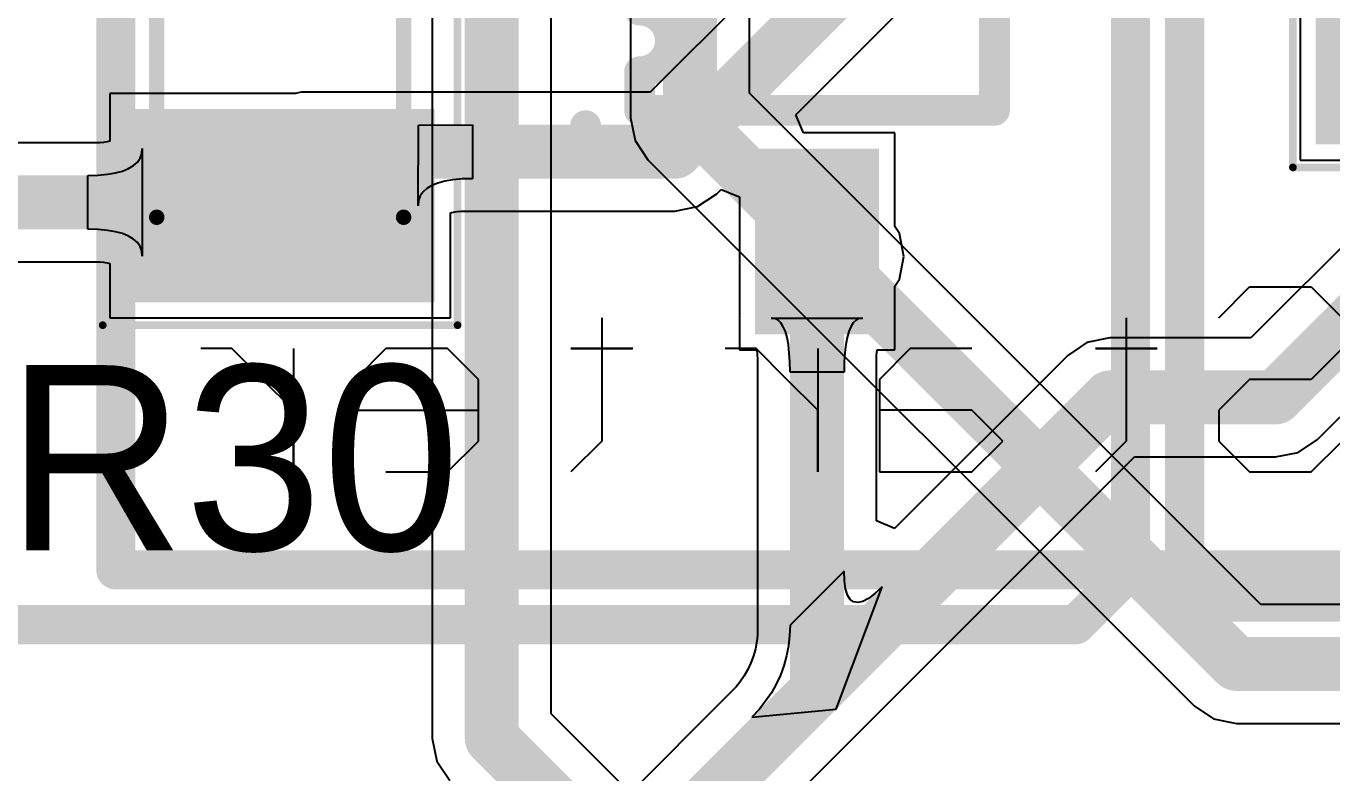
# Model space of a CAD drawing. Header units: millimetres. Extents: x 0.26 to 7.33, y 1.06 to 4.59.
# Drawn here: x 1.7422 to 2.0754, y 2.9352 to 3.1258 of the extents above; entities that cross this region are included whole.
import ezdxf

# ---------------------------------------------------------------- set-up
doc = ezdxf.new("R2010")
doc.units = ezdxf.units.MM
doc.header["$MEASUREMENT"] = 0
for name, color, linetype in [('BottomLayer', 5, 'Continuous'), ('BottomOverlay', 54, 'Continuous'), ('Mechanical15', 56, 'Continuous'), ('Mechanical16', 56, 'Continuous'), ('TopLayer', 1, 'Continuous'), ('TopOverlay', 2, 'Continuous'), ('TopPaste', 8, 'Continuous'), ('TopSolder', 216, 'Continuous')]:
    doc.layers.add(name, color=color, linetype=linetype)

# ---------------------------------------------------------------- blocks, each defined once
blk = doc.blocks.new('SOT23_3_5')
at = {"layer": 'TopLayer'}
for points in [[(-0.04921, 0.0315), (-0.02559, 0.0315), (-0.04921, 0.07087), (-0.02559, 0.07087)], [(0.02559, 0.0315), (0.04921, 0.0315), (0.02559, 0.07087), (0.04921, 0.07087)], [(-0.01181, -0.07087), (0.01181, -0.07087), (-0.01181, -0.0315), (0.01181, -0.0315)]]:
    blk.add_solid(points, dxfattribs=at)
at = {"layer": 'TopOverlay', "const_width": 0.00787}
for points in [[(-0.04528, 0.01772), (0.04528, 0.01772)], [(-0.04528, 0.00787), (-0.04528, 0.01772)], [(0.04528, -0.01772), (0.04528, 0.01772)], [(-0.04528, -0.01772), (-0.04528, -0.00787)], [(-0.04528, -0.01772), (0.04528, -0.01772)]]:
    blk.add_lwpolyline(points, dxfattribs=at)
at = {"layer": 'TopOverlay', "const_width": 0.00394}
for points in [[(-0.04724, 0.01772, 1), (-0.04331, 0.01772, 1)], [(-0.04724, 0.01772, 1), (-0.04331, 0.01772, 1)], [(0.04331, 0.01772, 1), (0.04724, 0.01772, 1)], [(0.04331, 0.01772, 1), (0.04724, 0.01772, 1)], [(-0.04724, 0.00787, 1), (-0.04331, 0.00787, 1)], [(-0.04724, 0.00787, 1), (-0.04331, 0.00787, 1)], [(-0.04724, -0.00787, 1), (-0.04331, -0.00787, 1)], [(-0.04724, -0.00787, 1), (-0.04331, -0.00787, 1)], [(-0.04724, -0.01772, 1), (-0.04331, -0.01772, 1)], [(-0.04724, -0.01772, 1), (-0.04331, -0.01772, 1)], [(0.04331, -0.01772, 1), (0.04724, -0.01772, 1)], [(0.04331, -0.01772, 1), (0.04724, -0.01772, 1)], [(-0.06102, -0.02165, 1), (-0.05709, -0.02165, 1)]]:
    blk.add_lwpolyline(points, format="xyb", close=True, dxfattribs=at)
at = {"layer": 'TopOverlay', "const_width": 0.00787}
blk.add_lwpolyline([(-0.04528, 0.00787, -1), (-0.04528, -0.00787)], format="xyb", dxfattribs=at)
at = {"layer": 'TopPaste'}
for points in [[(-0.04921, 0.0315), (-0.02559, 0.0315), (-0.04921, 0.07087), (-0.02559, 0.07087)], [(0.02559, 0.0315), (0.04921, 0.0315), (0.02559, 0.07087), (0.04921, 0.07087)], [(-0.01181, -0.07087), (0.01181, -0.07087), (-0.01181, -0.0315), (0.01181, -0.0315)]]:
    blk.add_solid(points, dxfattribs=at)
at = {"layer": 'TopSolder'}
for points in [[(-0.05321, 0.0275), (-0.02159, 0.0275), (-0.05321, 0.07487), (-0.02159, 0.07487)], [(0.02159, 0.0275), (0.05321, 0.0275), (0.02159, 0.07487), (0.05321, 0.07487)], [(-0.01581, -0.07487), (0.01581, -0.07487), (-0.01581, -0.0275), (0.01581, -0.0275)]]:
    blk.add_solid(points, dxfattribs=at)
blk = doc.blocks.new('RESC3216X60N_114')
at = {"layer": 'Mechanical15', "const_width": 0.00394}
for points in [[(-0.06201, 0.0315), (-0.06201, -0.0315)], [(0.06201, 0.0315), (-0.06201, 0.0315)], [(0.06201, 0.0315), (0.06201, -0.0315)], [(0.06201, -0.0315), (-0.06201, -0.0315)]]:
    blk.add_lwpolyline(points, dxfattribs=at)
at = {"layer": 'Mechanical15', "const_width": 0.00197}
for points in [[(-0.06299, 0.0315, 1), (-0.06102, 0.0315, 1)], [(-0.06299, 0.0315, 1), (-0.06102, 0.0315, 1)], [(0.06102, 0.0315, 1), (0.06299, 0.0315, 1)], [(0.06102, 0.0315, 1), (0.06299, 0.0315, 1)], [(-0.06299, -0.0315, 1), (-0.06102, -0.0315, 1)], [(-0.06299, -0.0315, 1), (-0.06102, -0.0315, 1)], [(0.06102, -0.0315, 1), (0.06299, -0.0315, 1)], [(0.06102, -0.0315, 1), (0.06299, -0.0315, 1)]]:
    blk.add_lwpolyline(points, format="xyb", close=True, dxfattribs=at)
at = {"layer": 'Mechanical16', "const_width": 0.00197}
for points in [[(-0.08957, 0.04528), (-0.08957, -0.04528)], [(0.08957, 0.04528), (-0.08957, 0.04528)], [(0.08957, 0.04528), (0.08957, -0.04528)], [(0.08957, -0.04528), (-0.08957, -0.04528)]]:
    blk.add_lwpolyline(points, dxfattribs=at)
at = {"layer": 'Mechanical16', "const_width": 0.000984}
for points in [[(-0.09006, 0.04528, 1), (-0.08907, 0.04528, 1)], [(-0.09006, 0.04528, 1), (-0.08907, 0.04528, 1)], [(0.08907, 0.04528, 1), (0.09006, 0.04528, 1)], [(0.08907, 0.04528, 1), (0.09006, 0.04528, 1)], [(-0.09006, -0.04528, 1), (-0.08907, -0.04528, 1)], [(-0.09006, -0.04528, 1), (-0.08907, -0.04528, 1)], [(0.08907, -0.04528, 1), (0.09006, -0.04528, 1)], [(0.08907, -0.04528, 1), (0.09006, -0.04528, 1)]]:
    blk.add_lwpolyline(points, format="xyb", close=True, dxfattribs=at)
at = {"layer": 'TopLayer'}
for points in [[(-0.03839, -0.03543), (-0.03839, 0.03543), (-0.07972, -0.03543), (-0.07972, 0.03543)], [(0.07972, -0.03543), (0.07972, 0.03543), (0.03839, -0.03543), (0.03839, 0.03543)]]:
    blk.add_solid(points, dxfattribs=at)
at = {"layer": 'TopOverlay', "const_width": 0.00787}
blk.add_lwpolyline([(0, 0.02756), (0, -0.02756)], dxfattribs=at)
at = {"layer": 'TopOverlay', "const_width": 0.00394}
for points in [[(-0.00197, 0.02756, 1), (0.00197, 0.02756, 1)], [(-0.00197, -0.02756, 1), (0.00197, -0.02756, 1)]]:
    blk.add_lwpolyline(points, format="xyb", close=True, dxfattribs=at)
at = {"layer": 'TopPaste'}
for points in [[(-0.03839, -0.03543), (-0.03839, 0.03543), (-0.07972, -0.03543), (-0.07972, 0.03543)], [(0.07972, -0.03543), (0.07972, 0.03543), (0.03839, -0.03543), (0.03839, 0.03543)]]:
    blk.add_solid(points, dxfattribs=at)
at = {"layer": 'TopSolder'}
for points in [[(-0.03439, -0.03943), (-0.03439, 0.03943), (-0.08372, -0.03943), (-0.08372, 0.03943)], [(0.08372, -0.03943), (0.08372, 0.03943), (0.03439, -0.03943), (0.03439, 0.03943)]]:
    blk.add_solid(points, dxfattribs=at)
blk = doc.blocks.new('RESC3216X60N_117')
at = {"layer": 'Mechanical15', "const_width": 0.00394}
for points in [[(-0.06201, 0.0315), (-0.06201, -0.0315)], [(-0.06201, 0.0315), (0.06201, 0.0315)], [(0.06201, 0.0315), (0.06201, -0.0315)], [(-0.06201, -0.0315), (0.06201, -0.0315)]]:
    blk.add_lwpolyline(points, dxfattribs=at)
at = {"layer": 'Mechanical15', "const_width": 0.00197}
for points in [[(-0.06299, 0.0315, 1), (-0.06102, 0.0315, 1)], [(-0.06299, 0.0315, 1), (-0.06102, 0.0315, 1)], [(0.06102, 0.0315, 1), (0.06299, 0.0315, 1)], [(0.06102, 0.0315, 1), (0.06299, 0.0315, 1)], [(-0.06299, -0.0315, 1), (-0.06102, -0.0315, 1)], [(-0.06299, -0.0315, 1), (-0.06102, -0.0315, 1)], [(0.06102, -0.0315, 1), (0.06299, -0.0315, 1)], [(0.06102, -0.0315, 1), (0.06299, -0.0315, 1)]]:
    blk.add_lwpolyline(points, format="xyb", close=True, dxfattribs=at)
at = {"layer": 'Mechanical16', "const_width": 0.00197}
for points in [[(-0.08957, 0.04528), (-0.08957, -0.04528)], [(-0.08957, 0.04528), (0.08957, 0.04528)], [(0.08957, 0.04528), (0.08957, -0.04528)], [(-0.08957, -0.04528), (0.08957, -0.04528)]]:
    blk.add_lwpolyline(points, dxfattribs=at)
at = {"layer": 'Mechanical16', "const_width": 0.000984}
for points in [[(-0.09006, 0.04528, 1), (-0.08907, 0.04528, 1)], [(-0.09006, 0.04528, 1), (-0.08907, 0.04528, 1)], [(0.08907, 0.04528, 1), (0.09006, 0.04528, 1)], [(0.08907, 0.04528, 1), (0.09006, 0.04528, 1)], [(-0.09006, -0.04528, 1), (-0.08907, -0.04528, 1)], [(-0.09006, -0.04528, 1), (-0.08907, -0.04528, 1)], [(0.08907, -0.04528, 1), (0.09006, -0.04528, 1)], [(0.08907, -0.04528, 1), (0.09006, -0.04528, 1)]]:
    blk.add_lwpolyline(points, format="xyb", close=True, dxfattribs=at)
at = {"layer": 'TopLayer'}
for points in [[(-0.03839, -0.03543), (-0.03839, 0.03543), (-0.07972, -0.03543), (-0.07972, 0.03543)], [(0.07972, -0.03543), (0.07972, 0.03543), (0.03839, -0.03543), (0.03839, 0.03543)]]:
    blk.add_solid(points, dxfattribs=at)
at = {"layer": 'TopOverlay', "const_width": 0.00787}
blk.add_lwpolyline([(0, 0.02756), (0, -0.02756)], dxfattribs=at)
at = {"layer": 'TopOverlay', "const_width": 0.00394}
for points in [[(-0.00197, 0.02756, 1), (0.00197, 0.02756, 1)], [(-0.00197, -0.02756, 1), (0.00197, -0.02756, 1)]]:
    blk.add_lwpolyline(points, format="xyb", close=True, dxfattribs=at)
at = {"layer": 'TopPaste'}
for points in [[(-0.03839, -0.03543), (-0.03839, 0.03543), (-0.07972, -0.03543), (-0.07972, 0.03543)], [(0.07972, -0.03543), (0.07972, 0.03543), (0.03839, -0.03543), (0.03839, 0.03543)]]:
    blk.add_solid(points, dxfattribs=at)
at = {"layer": 'TopSolder'}
for points in [[(-0.03439, -0.03943), (-0.03439, 0.03943), (-0.08372, -0.03943), (-0.08372, 0.03943)], [(0.08372, -0.03943), (0.08372, 0.03943), (0.03439, -0.03943), (0.03439, 0.03943)]]:
    blk.add_solid(points, dxfattribs=at)

msp = doc.modelspace()

# ---------------------------------------------------------------- linework, layer by layer
at = {"layer": 'BottomLayer'}
for p, q in [((1.87618, 2.95029), (1.87618, 3.25698)), ((1.84582, 3.24965), (1.84582, 2.944)), ((1.89642, 3.14695), (1.89642, 3.1024)), ((1.92678, 3.10869), (1.92678, 3.14695)), ((2.05729, 2.97818), (1.92678, 3.10869)), ((1.89642, 3.1024), (1.89757, 3.09659)), ((1.89757, 3.09659), (1.90086, 3.09167)), ((1.90086, 3.09167), (2.04027, 2.95227)), ((2.574, 2.97818), (2.05729, 2.97818)), ((2.16317, 2.6633), (1.87618, 2.95029)), ((2.04027, 2.95227), (2.04519, 2.94897)), ((2.04519, 2.94897), (2.051, 2.94782)), ((2.051, 2.94782), (2.56771, 2.94782)), ((1.84582, 2.944), (1.84697, 2.93819)), ((1.84697, 2.93819), (1.85027, 2.93327))]:
    msp.add_line(p, q, dxfattribs=at)
at = {"layer": 'BottomLayer', "const_width": 0.01378}
for points in [[(1.861, 2.944), (1.861, 3.257)], [(1.9116, 3.1024), (1.9116, 3.152)], [(1.9116, 3.1024), (2.051, 2.963)], [(2.051, 2.963), (2.574, 2.963)], [(1.861, 2.944), (2.156, 2.649)]]:
    msp.add_lwpolyline(points, dxfattribs=at)
at = {"layer": 'BottomLayer', "const_width": 0.00689}
for points in [[(1.90815, 3.1024, 1), (1.91504, 3.1024, 1)], [(1.90815, 3.1024, 1), (1.91504, 3.1024, 1)], [(2.04756, 2.963, 1), (2.05444, 2.963, 1)], [(2.04756, 2.963, 1), (2.05444, 2.963, 1)], [(1.85756, 2.944, 1), (1.86444, 2.944, 1)], [(1.85756, 2.944, 1), (1.86444, 2.944, 1)]]:
    msp.add_lwpolyline(points, format="xyb", close=True, dxfattribs=at)
at = {"layer": 'BottomOverlay'}
for p, q in [((2.04651, 3.05136), (2.05439, 3.05923)), ((2.05439, 3.05923), (2.07013, 3.05923)), ((2.07013, 3.05923), (2.078, 3.05136)), ((1.88908, 3.05136), (1.88908, 3.04349)), ((2.0229, 3.05136), (2.0229, 3.04349)), ((1.79463, 3.04349), (1.78676, 3.04349)), ((1.8025, 3.03561), (1.79463, 3.04349)), ((1.81037, 3.04349), (1.81037, 3.012)), ((1.83398, 3.04349), (1.82611, 3.03561)), ((1.84973, 3.04349), (1.83398, 3.04349)), ((1.8576, 3.03561), (1.84973, 3.04349)), ((1.89696, 3.04349), (1.88121, 3.04349)), ((1.88121, 3.04349), (1.88908, 3.04349)), ((1.88908, 3.04349), (1.89696, 3.04349)), ((1.88908, 3.04349), (1.88908, 3.01987)), ((1.92844, 3.04349), (1.92057, 3.04349)), ((1.93631, 3.03561), (1.92844, 3.04349)), ((1.94419, 3.04349), (1.94419, 3.012)), ((1.9678, 3.04349), (1.95993, 3.03561)), ((1.98354, 3.04349), (1.9678, 3.04349)), ((2.03077, 3.04349), (2.01503, 3.04349)), ((2.01503, 3.04349), (2.0229, 3.04349)), ((2.0229, 3.04349), (2.03077, 3.04349)), ((2.0229, 3.04349), (2.0229, 3.01987)), ((2.078, 3.04349), (2.07013, 3.03561)), ((1.81037, 3.02774), (1.8025, 3.03561)), ((1.82611, 3.03561), (1.82611, 3.02774)), ((1.8576, 3.01987), (1.8576, 3.03561)), ((1.94419, 3.02774), (1.93631, 3.03561)), ((1.95993, 3.03561), (1.95993, 3.012)), ((2.05439, 3.03561), (2.04651, 3.02774)), ((2.07013, 3.03561), (2.05439, 3.03561)), ((1.81037, 3.012), (1.81037, 3.02774)), ((1.82611, 3.02774), (1.8576, 3.02774)), ((1.94419, 3.012), (1.94419, 3.02774)), ((1.98354, 3.02774), (1.95993, 3.02774)), ((1.99141, 3.01987), (1.98354, 3.02774)), ((2.04651, 3.02774), (2.04651, 3.01987)), ((1.84973, 3.012), (1.8576, 3.01987)), ((1.88908, 3.01987), (1.88121, 3.012)), ((1.98354, 3.012), (1.99141, 3.01987)), ((2.0229, 3.01987), (2.01503, 3.012)), ((2.04651, 3.01987), (2.05439, 3.012)), ((2.07013, 3.012), (2.078, 3.01987)), ((1.83398, 3.012), (1.84973, 3.012)), ((1.95993, 3.012), (1.98354, 3.012)), ((2.05439, 3.012), (2.07013, 3.012))]:
    msp.add_line(p, q, dxfattribs=at)
at = {"layer": 'BottomOverlay', "const_width": 0.01}
for points in [[(1.76506, 2.987), (1.76506, 3.5074)], [(1.76506, 2.987), (2.22176, 2.987)]]:
    msp.add_lwpolyline(points, dxfattribs=at)
at = {"layer": 'BottomOverlay', "const_width": 0.005}
msp.add_lwpolyline([(1.76256, 2.987, 1), (1.76756, 2.987, 1)], format="xyb", close=True, dxfattribs=at)
msp.add_lwpolyline([(1.76256, 2.987, 1), (1.76756, 2.987, 1)], format="xyb", close=True, dxfattribs=at)
at = {"layer": 'TopLayer'}
for p, q in [((2.06728, 3.17843), (2.06728, 3.09157)), ((1.9457, 3.15317), (1.90144, 3.10891)), ((1.93859, 3.10312), (1.96717, 3.1317)), ((1.81237, 3.10891), (1.8109, 3.10861)), ((1.90144, 3.10891), (1.81237, 3.10891)), ((1.8109, 3.10861), (1.76357, 3.10861)), ((1.76357, 3.10861), (1.76357, 3.09637)), ((1.94051, 3.0985), (1.93859, 3.10312)), ((1.84219, 3.07994), (1.84231, 3.10049)), ((1.84231, 3.10049), (1.85609, 3.10061)), ((1.85609, 3.10061), (1.85609, 3.08683)), ((1.76095, 3.09598), (1.73407, 3.09598)), ((1.76189, 3.09606), (1.76095, 3.09598)), ((1.76328, 3.09629), (1.76189, 3.09606)), ((1.76357, 3.09637), (1.76328, 3.09629)), ((1.96381, 3.0985), (1.94051, 3.0985)), ((1.96381, 3.07463), (1.96381, 3.0985)), ((1.77125, 3.0921), (1.77167, 3.09327)), ((1.77167, 3.09327), (1.77181, 3.09458)), ((1.77181, 3.09458), (1.77181, 3.06702)), ((1.7668, 3.08879), (1.76833, 3.08941)), ((1.76833, 3.08941), (1.76958, 3.09017)), ((1.76958, 3.09017), (1.77056, 3.09106)), ((1.77056, 3.09106), (1.77125, 3.0921)), ((2.06728, 3.09157), (2.12461, 3.09157)), ((1.75791, 3.08769), (1.76055, 3.08776)), ((1.75791, 3.07391), (1.75791, 3.08769)), ((1.76055, 3.08776), (1.76291, 3.08796)), ((1.76291, 3.08796), (1.765, 3.08831)), ((1.765, 3.08831), (1.7668, 3.08879)), ((1.84722, 3.08573), (1.84569, 3.08511)), ((1.84902, 3.08621), (1.84722, 3.08573)), ((1.8511, 3.08656), (1.84902, 3.08621)), ((1.85346, 3.08677), (1.8511, 3.08656)), ((1.85609, 3.08683), (1.85346, 3.08677)), ((1.84276, 3.08243), (1.84234, 3.08125)), ((1.84346, 3.08346), (1.84276, 3.08243)), ((1.84444, 3.08435), (1.84346, 3.08346)), ((1.84569, 3.08511), (1.84444, 3.08435)), ((1.91353, 3.0797), (1.91846, 3.08299)), ((1.91846, 3.08299), (1.91957, 3.0841)), ((1.91957, 3.0841), (1.92419, 3.08219)), ((1.84234, 3.08125), (1.84219, 3.07994)), ((1.90772, 3.07854), (1.91353, 3.0797)), ((1.92419, 3.08219), (1.92419, 3.05144)), ((2.08755, 3.07901), (2.05471, 3.04618)), ((1.85043, 3.07815), (1.85074, 3.07823)), ((1.85043, 3.05128), (1.85043, 3.07815)), ((1.85074, 3.07823), (1.85213, 3.07846)), ((1.85213, 3.07846), (1.85306, 3.07854)), ((1.85306, 3.07854), (1.90772, 3.07854)), ((1.76055, 3.07384), (1.75791, 3.07391)), ((1.76291, 3.07363), (1.76055, 3.07384)), ((1.765, 3.07329), (1.76291, 3.07363)), ((1.7668, 3.07281), (1.765, 3.07329)), ((1.76833, 3.07219), (1.7668, 3.07281)), ((1.96503, 3.07281), (1.96381, 3.07463)), ((1.96618, 3.067), (1.96503, 3.07281)), ((1.76958, 3.07143), (1.76833, 3.07219)), ((1.77056, 3.07053), (1.76958, 3.07143)), ((1.77125, 3.0695), (1.77056, 3.07053)), ((1.77167, 3.06833), (1.77125, 3.0695)), ((1.73407, 3.06562), (1.76095, 3.06562)), ((1.76095, 3.06562), (1.76189, 3.06554)), ((1.77181, 3.06702), (1.77167, 3.06833)), ((1.96503, 3.06119), (1.96618, 3.067)), ((1.76189, 3.06554), (1.76328, 3.06531)), ((1.76328, 3.06531), (1.76357, 3.06523)), ((1.76357, 3.06523), (1.76357, 3.05128)), ((1.96381, 3.05937), (1.96503, 3.06119)), ((1.96381, 3.05144), (1.96381, 3.05937)), ((2.07173, 3.02027), (2.10536, 3.05389)), ((1.76357, 3.05128), (1.85043, 3.05128)), ((1.92419, 3.05144), (1.92415, 3.05125)), ((1.92415, 3.05125), (1.92419, 3.05107)), ((1.92419, 3.05107), (1.92419, 3.04313)), ((1.93322, 3.05112), (1.93231, 3.05125)), ((1.93231, 3.05125), (1.95569, 3.05125)), ((1.93404, 3.0507), (1.93322, 3.05112)), ((1.93476, 3.05001), (1.93404, 3.0507)), ((1.93538, 3.04905), (1.93476, 3.05001)), ((1.93591, 3.04781), (1.93538, 3.04905)), ((1.95262, 3.04905), (1.95209, 3.04781)), ((1.95324, 3.05001), (1.95262, 3.04905)), ((1.95396, 3.0507), (1.95324, 3.05001)), ((1.95478, 3.05112), (1.95396, 3.0507)), ((1.95569, 3.05125), (1.95478, 3.05112)), ((1.96385, 3.05125), (1.96381, 3.05144)), ((1.96381, 3.05107), (1.96385, 3.05125)), ((1.96381, 3.04313), (1.96381, 3.05107)), ((1.93634, 3.04629), (1.93591, 3.04781)), ((1.93668, 3.0445), (1.93634, 3.04629)), ((1.95166, 3.04629), (1.95132, 3.0445)), ((1.95209, 3.04781), (1.95166, 3.04629)), ((2.0187, 3.04618), (2.01289, 3.04503)), ((2.05471, 3.04618), (2.0187, 3.04618)), ((2.0187, 3.04618), (2.0187, 3.04618)), ((1.92419, 3.04313), (1.92861, 3.04313)), ((1.92861, 3.04313), (1.92882, 3.04074)), ((1.93706, 3.04009), (1.93668, 3.0445)), ((1.95108, 3.04244), (1.95094, 3.04009)), ((1.95132, 3.0445), (1.95108, 3.04244)), ((1.95921, 3.04171), (1.95937, 3.04313)), ((1.95937, 3.04313), (1.96381, 3.04313)), ((2.01289, 3.04503), (2.00797, 3.04173)), ((1.92882, 3.04074), (1.92882, 2.97033)), ((1.93711, 3.03747), (1.93706, 3.04009)), ((1.95094, 3.04009), (1.95089, 3.03747)), ((1.95918, 3.04126), (1.95921, 3.04171)), ((1.95918, 2.99948), (1.95918, 3.04126)), ((2.00797, 3.04173), (1.9638, 2.99757)), ((1.95089, 3.03747), (1.93711, 3.03747)), ((2.06681, 3.01697), (2.07173, 3.02027)), ((1.95473, 2.94556), (2.02499, 3.01582)), ((2.02499, 3.01582), (2.061, 3.01582)), ((2.061, 3.01582), (2.06681, 3.01697)), ((1.9638, 2.99757), (1.95918, 2.99948)), ((1.95089, 2.98671), (1.93711, 2.97293)), ((1.95099, 2.98419), (1.95089, 2.98671)), ((1.94887, 2.95143), (1.96063, 2.98268)), ((1.95128, 2.98214), (1.95099, 2.98419)), ((1.96063, 2.98268), (1.95878, 2.98096)), ((1.95177, 2.98056), (1.95128, 2.98214)), ((1.95245, 2.97945), (1.95177, 2.98056)), ((1.95333, 2.97881), (1.95245, 2.97945)), ((1.95713, 2.97972), (1.95566, 2.97895)), ((1.95878, 2.98096), (1.95713, 2.97972)), ((1.9544, 2.97864), (1.95333, 2.97881)), ((1.95566, 2.97895), (1.9544, 2.97864)), ((1.93711, 2.97293), (1.93701, 2.97022)), ((1.92882, 2.97033), (1.92865, 2.9688)), ((1.93701, 2.97022), (1.93672, 2.96758)), ((1.92828, 2.96688), (1.92778, 2.96505)), ((1.92865, 2.9688), (1.92828, 2.96688)), ((1.93672, 2.96758), (1.93623, 2.96503)), ((1.92713, 2.96329), (1.92634, 2.96159)), ((1.92778, 2.96505), (1.92713, 2.96329)), ((1.93555, 2.96255), (1.93467, 2.96016)), ((1.93623, 2.96503), (1.93555, 2.96255)), ((1.9254, 2.95993), (1.92431, 2.95832)), ((1.92634, 2.96159), (1.9254, 2.95993)), ((1.93467, 2.96016), (1.9336, 2.95785)), ((1.92334, 2.95711), (1.83583, 2.8696)), ((1.92431, 2.95832), (1.92334, 2.95711)), ((1.9336, 2.95785), (1.93234, 2.95562)), ((1.93087, 2.95347), (1.92922, 2.9514)), ((1.93234, 2.95562), (1.93087, 2.95347)), ((1.92737, 2.94941), (1.94887, 2.95143)), ((1.92922, 2.9514), (1.92737, 2.94941)), ((1.94887, 2.95143), (1.94887, 2.95143)), ((1.94887, 2.95143), (1.94887, 2.95143)), ((1.94887, 2.95143), (1.94887, 2.95143)), ((1.94887, 2.95143), (1.94887, 2.95143)), ((1.94887, 2.95143), (1.94887, 2.95143)), ((1.94887, 2.95143), (1.94887, 2.95143)), ((1.94887, 2.95143), (1.94887, 2.95143)), ((1.94887, 2.95143), (1.94887, 2.95143)), ((1.94887, 2.95143), (1.94887, 2.95143)), ((1.94887, 2.95143), (1.94887, 2.95143)), ((1.86214, 2.85297), (1.95473, 2.94556)), ((1.95473, 2.94556), (1.95473, 2.94556))]:
    msp.add_line(p, q, dxfattribs=at)
at = {"layer": 'TopLayer', "const_width": 0.01378}
for points in [[(1.90772, 3.09372), (1.96, 3.146)], [(1.79844, 3.0798), (1.81237, 3.09372)], [(1.81237, 3.09372), (1.90772, 3.09372)], [(1.70422, 3.0808), (1.79394, 3.0808)], [(2.061, 3.031), (2.09947, 3.06947)], [(1.944, 3.06), (1.951, 3.067)], [(1.944, 2.9563), (1.944, 3.06)], [(1.944, 2.9563), (2.0187, 3.031)], [(2.0187, 3.031), (2.061, 3.031)], [(1.843, 2.8553), (1.944, 2.9563)]]:
    msp.add_lwpolyline(points, dxfattribs=at)
at = {"layer": 'TopLayer', "const_width": 0.00689}
for points in [[(1.80893, 3.09372, 1), (1.81581, 3.09372, 1)], [(1.80893, 3.09372, 1), (1.81581, 3.09372, 1)], [(1.90428, 3.09372, 1), (1.91117, 3.09372, 1)], [(1.90428, 3.09372, 1), (1.91117, 3.09372, 1)], [(1.7905, 3.0808, 1), (1.79739, 3.0808, 1)], [(1.795, 3.0798, 1), (1.80189, 3.0798, 1)], [(1.94756, 3.067, 1), (1.95444, 3.067, 1)], [(1.94056, 3.06, 1), (1.94744, 3.06, 1)], [(1.94056, 3.06, 1), (1.94744, 3.06, 1)], [(2.01526, 3.031, 1), (2.02215, 3.031, 1)], [(2.01526, 3.031, 1), (2.02215, 3.031, 1)], [(2.05756, 3.031, 1), (2.06444, 3.031, 1)], [(2.05756, 3.031, 1), (2.06444, 3.031, 1)], [(1.94056, 2.9563, 1), (1.94744, 2.9563, 1)], [(1.94056, 2.9563, 1), (1.94744, 2.9563, 1)], [(1.94056, 2.9563, 1), (1.94744, 2.9563, 1)]]:
    msp.add_lwpolyline(points, format="xyb", close=True, dxfattribs=at)
at = {"layer": 'TopOverlay', "const_width": 0.01}
for points in [[(2.024, 2.987), (2.024, 3.4713)], [(2.03782, 2.97894), (2.03782, 3.46378)], [(2.01, 2.973), (2.024, 2.987)], [(2.03798, 2.97878), (2.484, 2.97878)], [(1.55282, 2.973), (2.01, 2.973)]]:
    msp.add_lwpolyline(points, dxfattribs=at)
at = {"layer": 'TopOverlay', "const_width": 0.005}
for points in [[(2.0215, 2.987, 1), (2.0265, 2.987, 1)], [(2.0215, 2.987, 1), (2.0265, 2.987, 1)], [(2.03532, 2.97894, 1), (2.04032, 2.97894, 1)], [(2.03548, 2.97878, 1), (2.04048, 2.97878, 1)], [(2.0075, 2.973, 1), (2.0125, 2.973, 1)], [(2.0075, 2.973, 1), (2.0125, 2.973, 1)]]:
    msp.add_lwpolyline(points, format="xyb", close=True, dxfattribs=at)

# ---------------------------------------------------------------- block references
for name, p, rotation in [('RESC3216X60N_117', (1.807, 3.139), 90), ('RESC3216X60N_114', (2.155, 3.135), 180)]:
    msp.add_blockref(name, p, dxfattribs=dict(rotation=rotation))
msp.add_blockref('SOT23_3_5', (1.944, 3.122))

# ---------------------------------------------------------------- texts
at = {"layer": 'TopOverlay'}
msp.add_text('R30', height=0.047244, dxfattribs=at).set_placement((1.737, 2.992))

doc.saveas('drawing.dxf')
